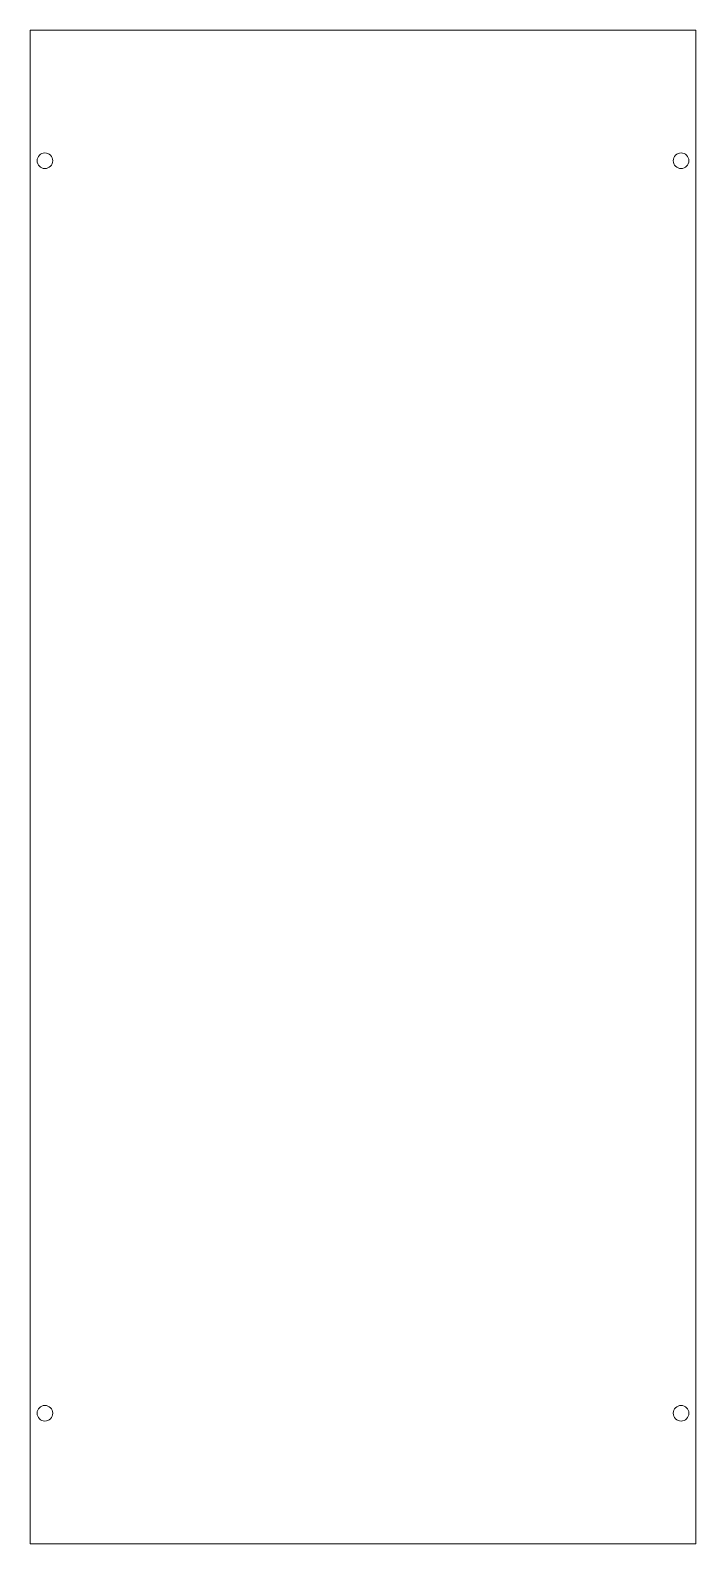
# Model space of a CAD drawing. Header units: millimetres. Extents: x 478 to 605, y 149 to 439.
import ezdxf

# ---------------------------------------------------------------- set-up
doc = ezdxf.new("R2010")
doc.units = ezdxf.units.MM

msp = doc.modelspace()

# ---------------------------------------------------------------- linework, layer by layer
at = {"color": 1, "linetype": 'Continuous', "lineweight": 0}
for p, q in [((477.61, 149.47), (477.61, 439.47)), ((477.61, 439.47), (605.01, 439.47)), ((605.01, 439.47), (605.01, 149.47)), ((605.01, 149.47), (477.61, 149.47))]:
    msp.add_line(p, q, dxfattribs=at)
at = {"color": 7, "linetype": 'Continuous', "lineweight": 0}
for centre in [(480.41, 414.47), (602.21, 414.47), (480.41, 174.47), (602.21, 174.47)]:
    msp.add_circle(centre, 1.5, dxfattribs=at)

doc.saveas('drawing.dxf')
